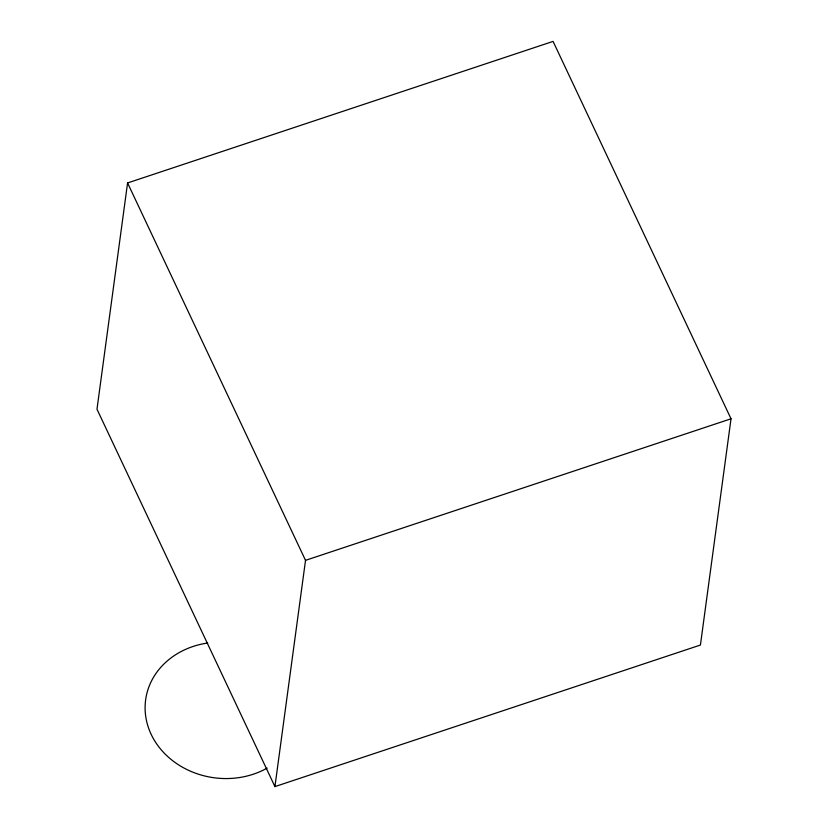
<?xml version="1.0" encoding="UTF-8"?>
<svg xmlns="http://www.w3.org/2000/svg" width="828" height="828" viewBox="0 0 828 828"><rect width="100%" height="100%" fill="white"/><g stroke="black" fill="none" stroke-linecap="round" stroke-linejoin="round"><path stroke-width="1.24" d="M127.574 182.957L96.98 409.208L274.927 786.6L700.426 645.043L731.02 418.792L553.073 41.4L127.574 182.957L305.522 560.349L274.927 786.6M305.522 560.349L731.02 418.792M267.185 768.073A78.236 68.02 7.7 0 1 151.234 734.508A78.236 68.02 7.7 0 1 207.704 643.025"/></g></svg>
